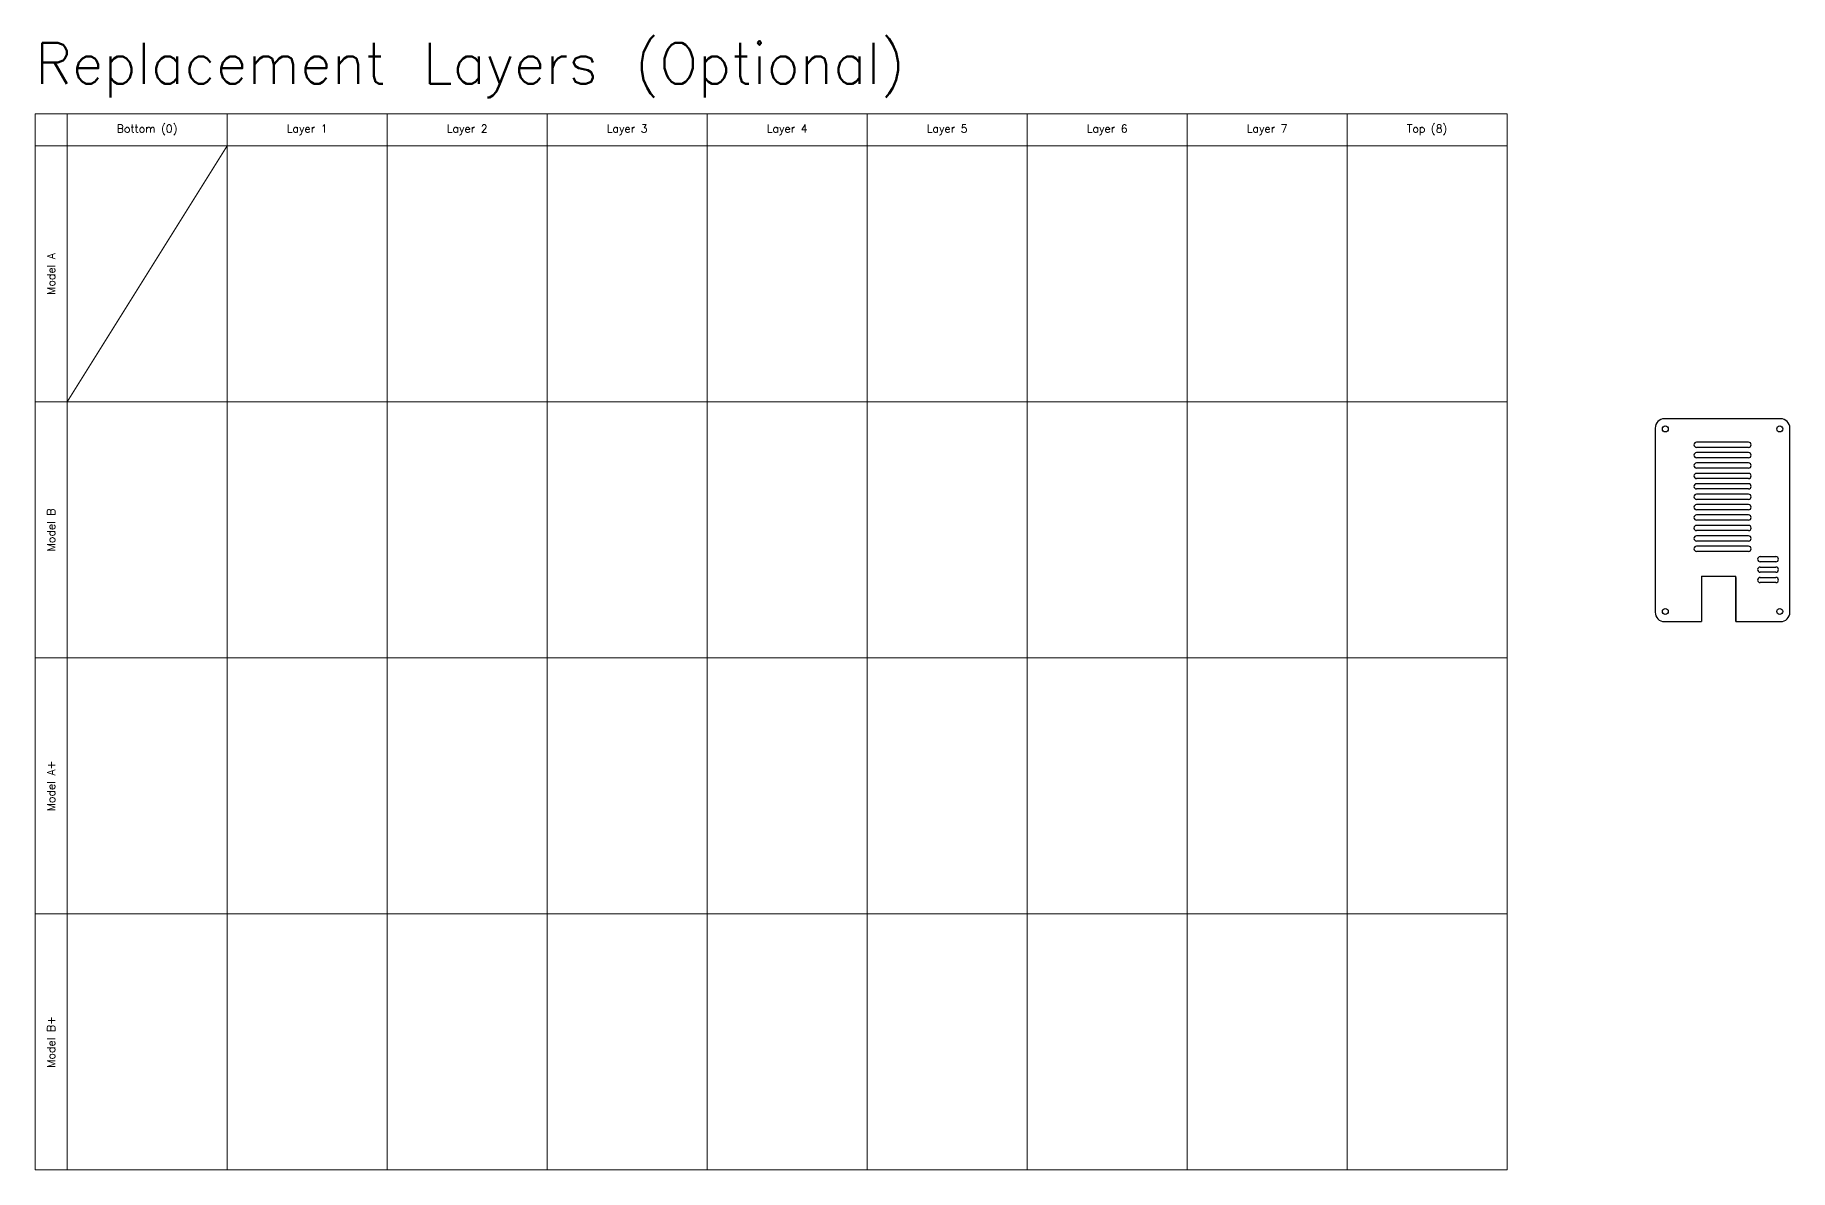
# Model space of a CAD drawing. Header units: millimetres. Extents: x -1309 to 1857, y -1546 to 39.
# Drawn here: x 1000 to 1857, y -516 to 39 of the extents above; entities that cross this region are included whole.
import ezdxf

# ---------------------------------------------------------------- set-up
doc = ezdxf.new("R2010")
doc.units = ezdxf.units.MM
doc.header["$LTSCALE"] = 0.5
doc.layers.get('0').update_dxf_attribs({"lineweight": 18})
doc.layers.add('DRAWING', color=7, linetype='Continuous')
doc.styles.add('Annotative', font='romans.shx')
doc.styles.add('Symbol-Abbreviation', font='txt.shx', dxfattribs={"height": 100})

msp = doc.modelspace()

# ---------------------------------------------------------------- linework, layer by layer
for p, q in [((1000, 0), (1718.75, 0)), ((1000, 0), (1000, -515.62)), ((1015.62, 0), (1015.62, -515.62)), ((1093.75, 0), (1093.75, -515.62)), ((1171.88, 0), (1171.88, -515.62)), ((1250, 0), (1250, -515.62)), ((1328.12, 0), (1328.12, -515.62)), ((1406.25, 0), (1406.25, -515.62)), ((1484.38, 0), (1484.38, -515.62)), ((1562.5, 0), (1562.5, -515.62)), ((1640.62, 0), (1640.62, -515.62)), ((1718.75, 0), (1718.75, -515.62)), ((1000, -15.62), (1718.75, -15.62)), ((1093.75, -15.62), (1015.62, -140.62)), ((1000, -140.62), (1718.75, -140.62)), ((1000, -265.62), (1718.75, -265.62)), ((1000, -390.62), (1718.75, -390.62)), ((1000, -515.62), (1718.75, -515.62))]:
    msp.add_line(p, q)
at = {"layer": 'DRAWING'}
for p, q in [((1791.05, -153.41), (1791.05, -243.32)), ((1852.27, -148.83), (1795.62, -148.83)), ((1856.84, -243.32), (1856.84, -153.41)), ((1836.65, -160.26), (1811.25, -160.26)), ((1836.65, -162.8), (1811.25, -162.8)), ((1836.65, -165.34), (1811.25, -165.34)), ((1836.65, -167.88), (1811.25, -167.88)), ((1836.65, -170.42), (1811.25, -170.42)), ((1836.65, -172.96), (1811.25, -172.96)), ((1836.65, -175.5), (1811.25, -175.5)), ((1836.65, -178.04), (1811.25, -178.04)), ((1836.65, -180.58), (1811.25, -180.58)), ((1836.65, -183.12), (1811.25, -183.12)), ((1836.65, -185.66), (1811.25, -185.66)), ((1836.65, -188.2), (1811.25, -188.2)), ((1836.65, -190.74), (1811.25, -190.74)), ((1836.65, -193.28), (1811.25, -193.28)), ((1836.65, -195.82), (1811.25, -195.82)), ((1836.65, -198.36), (1811.25, -198.36)), ((1836.65, -200.9), (1811.25, -200.9)), ((1836.65, -203.44), (1811.25, -203.44)), ((1836.65, -205.98), (1811.25, -205.98)), ((1836.65, -208.52), (1811.25, -208.52)), ((1836.65, -211.06), (1811.25, -211.06)), ((1836.65, -213.6), (1811.25, -213.6)), ((1842.36, -216.14), (1849.98, -216.14)), ((1849.98, -218.68), (1842.36, -218.68)), ((1842.36, -221.22), (1849.98, -221.22)), ((1813.66, -225.67), (1813.66, -247.89)), ((1813.66, -225.67), (1830.42, -225.67)), ((1830.42, -247.89), (1830.42, -225.67)), ((1830.42, -226.3), (1830.42, -247.89)), ((1849.98, -223.76), (1842.36, -223.76)), ((1842.36, -226.3), (1849.98, -226.3)), ((1849.98, -228.84), (1842.36, -228.84)), ((1795.62, -247.89), (1813.66, -247.89)), ((1830.42, -247.89), (1852.27, -247.89))]:
    msp.add_line(p, q, dxfattribs=at)
for centre in [(1796.01, -153.79), (1851.89, -153.79), (1796.01, -242.94), (1851.89, -242.94)]:
    msp.add_circle(centre, 1.46, dxfattribs=at)
for centre, radius, start, end in [((1795.62, -153.41), 4.57, 90, 180), ((1852.27, -153.41), 4.57, 0, 90), ((1811.25, -161.53), 1.27, 90, 270), ((1836.65, -161.53), 1.27, 270, 90), ((1811.25, -166.61), 1.27, 90, 270), ((1811.25, -171.69), 1.27, 90, 270), ((1836.65, -166.61), 1.27, 270, 90), ((1836.65, -171.69), 1.27, 270, 90), ((1811.25, -176.77), 1.27, 90, 270), ((1836.65, -176.77), 1.27, 270, 90), ((1811.25, -181.85), 1.27, 90, 270), ((1811.25, -186.93), 1.27, 90, 270), ((1836.65, -181.85), 1.27, 270, 90), ((1836.65, -186.93), 1.27, 270, 90), ((1811.25, -192.01), 1.27, 90, 270), ((1811.25, -197.09), 1.27, 90, 270), ((1836.65, -192.01), 1.27, 270, 90), ((1836.65, -197.09), 1.27, 270, 90), ((1811.25, -202.17), 1.27, 90, 270), ((1836.65, -202.17), 1.27, 270, 90), ((1811.25, -207.25), 1.27, 90, 270), ((1811.25, -212.33), 1.27, 90, 270), ((1836.65, -207.25), 1.27, 270, 90), ((1836.65, -212.33), 1.27, 270, 90), ((1842.36, -217.41), 1.27, 90, 270), ((1842.36, -222.49), 1.27, 90, 270), ((1849.98, -217.41), 1.27, 270, 90), ((1849.98, -222.49), 1.27, 270, 90), ((1842.36, -227.57), 1.27, 90, 270), ((1849.98, -227.57), 1.27, 270, 90), ((1795.62, -243.32), 4.57, 180, 270), ((1852.27, -243.32), 4.57, 270, 0)]:
    msp.add_arc(centre, radius, start, end, dxfattribs=at)

# ---------------------------------------------------------------- texts
for s, width, insert, char_height, attachment_point, style in [('Replacement Layers (Optional)', 4260.7119, (1000, 34.72), 20, 1, 'Symbol-Abbreviation'), ('Bottom (0)', 5000, (1054.69, -7.81), 3.906, 5, 'Annotative'), ('Layer 1', 5000, (1132.81, -7.81), 3.906, 5, 'Annotative'), ('Layer 2', 5000, (1210.94, -7.81), 3.906, 5, 'Annotative'), ('Layer 3', 5000, (1289.06, -7.81), 3.906, 5, 'Annotative'), ('Layer 4', 5000, (1367.19, -7.81), 3.906, 5, 'Annotative'), ('Layer 5', 5000, (1445.31, -7.81), 3.906, 5, 'Annotative'), ('Layer 6', 5000, (1523.44, -7.81), 3.906, 5, 'Annotative'), ('Layer 7', 5000, (1601.56, -7.81), 3.906, 5, 'Annotative'), ('Top (8)', 5000, (1679.69, -7.81), 3.906, 5, 'Annotative')]:
    msp.add_mtext_dynamic_manual_height_columns(s, width=width, gutter_width=1250, heights=[0], dxfattribs=dict(insert=insert, char_height=char_height, attachment_point=attachment_point, style=style))
at = {"char_height": 3.906, "attachment_point": 5, "rotation": 90, "style": 'Annotative'}
for s, insert in [('Model A', (1007.81, -78.12)), ('Model B', (1007.81, -203.12)), ('Model A+', (1007.81, -328.12)), ('Model B+', (1007.81, -453.12))]:
    msp.add_mtext_dynamic_manual_height_columns(s, width=4500, gutter_width=1250, heights=[0], dxfattribs=dict(at, insert=insert))

doc.saveas('drawing.dxf')
